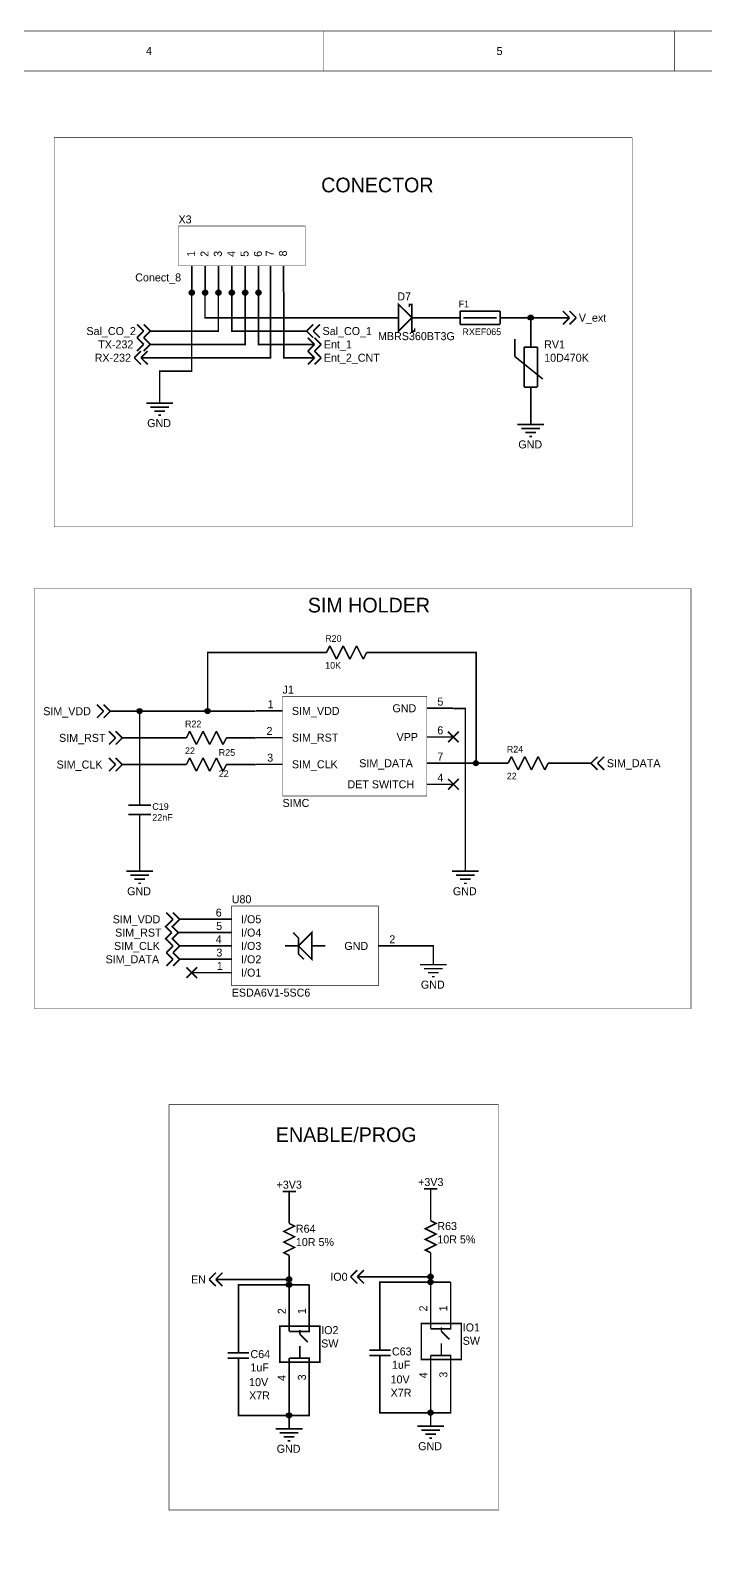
# Model space of a CAD drawing. Header units: millimetres. Extents: x 0 to 800, y 0 to 566.
# Drawn here: x 210.9 to 339.3, y 274.2 to 566.5 of the extents above; entities that cross this region are included whole.
import ezdxf

# ---------------------------------------------------------------- set-up
doc = ezdxf.new("R2010")
doc.units = ezdxf.units.MM
doc.layers.add('Sheet', color=255, linetype='Continuous')

msp = doc.modelspace()

# ---------------------------------------------------------------- linework, layer by layer
at = {"layer": 'Sheet'}
for points, const_width in [([(0, 566.42), (800.06, 566.42), (800.06, 0.04), (0, 0.04), (0, 566.42)], 0.0991), ([(266.7, 558.8), (266.7, 566.42)], 0.0991), ([(333.38, 558.8), (333.38, 566.42)], 0.0991), ([(7.62, 558.8), (792.44, 558.8), (792.44, 7.66), (7.62, 7.66), (7.62, 558.8)], 0.0991), ([(215.39, 546.11), (325.35, 546.11), (325.35, 471.98), (215.39, 471.98), (215.39, 546.11)], 0.0991), ([(239.04, 529.26), (263.13, 529.26), (263.13, 521.68), (239.04, 521.68), (239.04, 529.26)], 0.0991), ([(241.58, 521.64), (241.58, 516.56)], 0.3), ([(244.12, 521.64), (244.12, 516.56)], 0.3), ([(246.66, 521.64), (246.66, 516.56)], 0.3), ([(249.2, 521.64), (249.2, 516.56)], 0.3), ([(251.74, 521.64), (251.74, 516.56)], 0.3), ([(254.28, 521.64), (254.28, 516.56)], 0.3), ([(256.54, 521.72), (256.54, 516.64)], 0.3), ([(259.04, 521.72), (259.04, 516.64)], 0.3), ([(233.68, 504.19), (256.54, 504.19), (256.54, 516.64)], 0.3), ([(234.19, 506.73), (251.71, 506.73), (251.71, 516.64)], 0.3), ([(246.63, 516.64), (246.63, 509.27), (234.19, 509.27)], 0.3), ([(241.55, 516.64), (241.55, 501.65), (235.46, 501.65), (235.46, 498.09)], 0.3), ([(278.38, 511.81), (244.09, 511.81), (244.09, 516.64)], 0.3), ([(262.89, 509.27), (249.17, 509.27), (249.17, 516.64)], 0.3), ([(254.25, 516.64), (254.25, 506.73), (263.14, 506.73)], 0.3), ([(263.14, 504.19), (259.08, 504.19), (259.08, 516.6), (259.04, 516.64)], 0.3), ([(283.97, 509.78), (283.97, 509.27), (283.46, 509.27), (283.46, 514.35), (282.96, 514.35), (282.96, 513.84)], 0.3), ([(280.92, 511.81), (278.38, 511.81)], 0.3), ([(283.46, 511.81), (286, 511.81)], 0.3), ([(290.07, 511.81), (286, 511.81)], 0.3), ([(292.61, 511.81), (290.07, 511.81)], 0.3), ([(292.61, 510.54), (292.61, 513.08)], 0.3), ([(292.61, 513.08), (300.23, 513.08)], 0.3), ([(299.59, 511.81), (293.24, 511.81)], 0.3), ([(300.23, 513.08), (300.23, 510.54)], 0.3), ([(300.23, 511.81), (302.77, 511.81)], 0.3), ([(311.66, 511.81), (306.07, 511.81), (302.77, 511.81)], 0.3), ([(306.07, 508.76), (306.07, 511.81)], 0.3), ([(311.66, 511.81), (313.44, 511.81)], 0.3), ([(313.44, 511.81), (312.17, 513.08)], 0.3), ([(313.44, 511.81), (312.17, 510.54)], 0.3), ([(314.71, 511.81), (313.44, 513.08)], 0.3), ([(314.71, 511.81), (313.44, 510.54)], 0.3), ([(232.41, 509.27), (231.14, 510.54)], 0.3), ([(232.41, 509.27), (231.14, 508)], 0.3), ([(233.68, 509.27), (232.41, 510.54)], 0.3), ([(233.68, 509.27), (232.41, 508)], 0.3), ([(234.19, 509.27), (233.68, 509.27)], 0.3), ([(262.89, 509.27), (263.4, 509.27)], 0.3), ([(263.4, 509.27), (264.67, 510.54)], 0.3), ([(263.4, 509.27), (264.67, 508)], 0.3), ([(264.67, 509.27), (265.94, 510.54)], 0.3), ([(264.67, 509.27), (265.94, 508)], 0.3), ([(300.23, 510.54), (292.61, 510.54)], 0.3), ([(306.07, 506.22), (306.07, 508.76)], 0.3), ([(230.63, 504.19), (231.9, 505.46)], 0.3), ([(232.41, 506.73), (231.14, 508)], 0.3), ([(232.41, 506.73), (231.14, 505.46)], 0.3), ([(231.9, 504.19), (233.17, 505.46)], 0.3), ([(233.68, 506.73), (232.41, 508)], 0.3), ([(233.68, 506.73), (232.41, 505.46)], 0.3), ([(234.19, 506.73), (233.68, 506.73)], 0.3), ([(263.14, 506.73), (264.92, 506.73)], 0.3), ([(264.92, 506.73), (263.65, 508)], 0.3), ([(264.92, 506.73), (263.65, 505.46)], 0.3), ([(264.92, 504.19), (263.65, 505.46)], 0.3), ([(266.19, 506.73), (264.92, 508)], 0.3), ([(266.19, 506.73), (264.92, 505.46)], 0.3), ([(266.19, 504.19), (264.92, 505.46)], 0.3), ([(303.02, 504.44), (303.02, 507.75)], 0.3), ([(304.8, 506.22), (307.34, 506.22)], 0.3), ([(304.8, 498.6), (304.8, 506.22)], 0.3), ([(307.34, 506.22), (307.34, 498.6)], 0.3), ([(230.63, 504.19), (231.9, 502.92)], 0.3), ([(231.9, 504.19), (233.17, 502.92)], 0.3), ([(233.68, 504.19), (231.9, 504.19)], 0.3), ([(263.14, 504.19), (264.92, 504.19)], 0.3), ([(264.92, 504.19), (263.65, 502.92)], 0.3), ([(266.19, 504.19), (264.92, 502.92)], 0.3), ([(308.36, 500.13), (303.02, 504.44)], 0.3), ([(235.46, 498.09), (235.46, 495.55)], 0.3), ([(307.34, 498.6), (304.8, 498.6)], 0.3), ([(306.07, 498.6), (306.07, 496.06)], 0.3), ([(232.92, 495.55), (238, 495.55)], 0.3), ([(233.68, 494.79), (237.24, 494.79)], 0.3), ([(234.44, 494.03), (236.47, 494.03)], 0.3), ([(306.07, 496.06), (306.07, 494.03)], 0.3), ([(306.07, 494.03), (306.07, 491.49)], 0.3), ([(235.2, 493.27), (235.71, 493.27)], 0.3), ([(303.53, 491.49), (308.61, 491.49)], 0.3), ([(304.29, 490.73), (307.85, 490.73)], 0.3), ([(305.05, 489.97), (307.09, 489.97)], 0.3), ([(305.82, 489.2), (306.32, 489.2)], 0.3), ([(211.58, 460.24), (336.54, 460.24), (336.54, 380.28), (211.58, 380.28), (211.58, 460.24)], 0.0991), ([(264.67, 448.06), (244.6, 448.06), (244.6, 436.88)], 0.3), ([(267.21, 448.06), (264.67, 448.06)], 0.3), ([(267.84, 449.33), (267.21, 448.06)], 0.3), ([(269.11, 446.79), (267.84, 449.33)], 0.3), ([(270.38, 449.33), (269.11, 446.79)], 0.3), ([(271.65, 446.79), (270.38, 449.33)], 0.3), ([(272.92, 449.33), (271.65, 446.79)], 0.3), ([(274.19, 446.79), (272.92, 449.33)], 0.3), ([(274.83, 448.06), (274.19, 446.79)], 0.3), ([(274.83, 448.06), (277.37, 448.06)], 0.3), ([(277.37, 448.06), (295.66, 448.06), (295.66, 426.97)], 0.3), ([(258.84, 439.71), (286.3, 439.71), (286.3, 420.72), (258.84, 420.72), (258.84, 439.71)], 0.0991), ([(224.79, 436.88), (223.52, 438.15)], 0.3), ([(224.79, 436.88), (223.52, 435.61)], 0.3), ([(226.06, 436.88), (224.79, 438.15)], 0.3), ([(226.06, 436.88), (224.79, 435.61)], 0.3), ([(226.57, 436.88), (226.06, 436.88)], 0.3), ([(253.75, 436.88), (244.6, 436.88), (231.65, 436.88), (226.57, 436.88)], 0.3), ([(231.65, 436.88), (231.65, 421.89)], 0.3), ([(258.84, 436.93), (253.76, 436.93)], 0.3), ([(286.27, 437.44), (291.35, 437.44)], 0.3), ([(291.35, 437.44), (291.4, 437.39), (293.62, 437.39), (293.62, 408.94)], 0.3), ([(227.08, 431.8), (225.81, 433.07)], 0.3), ([(228.35, 431.8), (227.08, 433.07)], 0.3), ([(241.17, 433.07), (240.54, 431.8)], 0.3), ([(242.44, 430.53), (241.17, 433.07)], 0.3), ([(243.71, 433.07), (242.44, 430.53)], 0.3), ([(244.98, 430.53), (243.71, 433.07)], 0.3), ([(246.25, 433.07), (244.98, 430.53)], 0.3), ([(247.52, 430.53), (246.25, 433.07)], 0.3), ([(290.32, 430.96), (292.35, 432.99)], 0.3), ([(290.32, 432.99), (292.35, 430.96)], 0.3), ([(227.08, 431.8), (225.81, 430.53)], 0.3), ([(228.35, 431.8), (227.08, 430.53)], 0.3), ([(228.85, 431.8), (228.35, 431.8)], 0.3), ([(228.85, 431.8), (238, 431.8)], 0.3), ([(240.54, 431.8), (238, 431.8)], 0.3), ([(248.16, 431.8), (247.52, 430.53)], 0.3), ([(248.16, 431.8), (250.7, 431.8)], 0.3), ([(253.76, 431.85), (253.7, 431.8), (250.7, 431.8)], 0.3), ([(258.84, 431.85), (253.76, 431.85)], 0.3), ([(286.26, 431.97), (291.34, 431.97)], 0.3), ([(227.08, 426.72), (225.81, 427.99)], 0.3), ([(227.08, 426.72), (225.81, 425.45)], 0.3), ([(228.35, 426.72), (227.08, 427.99)], 0.3), ([(228.35, 426.72), (227.08, 425.45)], 0.3), ([(228.85, 426.72), (228.35, 426.72)], 0.3), ([(228.85, 426.72), (238, 426.72)], 0.3), ([(240.54, 426.72), (238, 426.72)], 0.3), ([(241.17, 427.99), (240.54, 426.72)], 0.3), ([(242.44, 425.45), (241.17, 427.99)], 0.3), ([(243.71, 427.99), (242.44, 425.45)], 0.3), ([(244.98, 425.45), (243.71, 427.99)], 0.3), ([(246.25, 427.99), (244.98, 425.45)], 0.3), ([(247.52, 425.45), (246.25, 427.99)], 0.3), ([(248.16, 426.72), (247.52, 425.45)], 0.3), ([(248.16, 426.72), (250.7, 426.72)], 0.3), ([(250.7, 426.72), (253.7, 426.72), (253.76, 426.77)], 0.3), ([(258.84, 426.77), (253.76, 426.77)], 0.3), ([(286.26, 426.97), (291.34, 426.97)], 0.3), ([(299.21, 426.97), (295.66, 426.97), (291.34, 426.97)], 0.3), ([(301.75, 426.97), (299.21, 426.97)], 0.3), ([(302.39, 428.24), (301.75, 426.97)], 0.3), ([(303.66, 425.7), (302.39, 428.24)], 0.3), ([(304.93, 428.24), (303.66, 425.7)], 0.3), ([(306.2, 425.7), (304.93, 428.24)], 0.3), ([(307.47, 428.24), (306.2, 425.7)], 0.3), ([(308.74, 425.7), (307.47, 428.24)], 0.3), ([(309.37, 426.97), (308.74, 425.7)], 0.3), ([(309.37, 426.97), (311.91, 426.97)], 0.3), ([(316.99, 426.97), (311.91, 426.97)], 0.3), ([(316.99, 426.97), (317.5, 426.97)], 0.3), ([(317.5, 426.97), (318.77, 428.24)], 0.3), ([(317.5, 426.97), (318.77, 425.7)], 0.3), ([(318.77, 426.97), (320.04, 428.24)], 0.3), ([(318.77, 426.97), (320.04, 425.7)], 0.3), ([(290.33, 421.95), (292.37, 423.98)], 0.3), ([(290.33, 423.98), (292.37, 421.95)], 0.3), ([(231.65, 419.35), (231.65, 421.89)], 0.3), ([(286.27, 422.96), (291.35, 422.96)], 0.3), ([(233.81, 418.97), (229.49, 418.97)], 0.3), ([(231.65, 419.35), (231.65, 418.97)], 0.3), ([(229.49, 417.19), (233.81, 417.19)], 0.3), ([(231.65, 417.19), (231.65, 416.81)], 0.3), ([(231.65, 416.81), (231.65, 414.27)], 0.3), ([(231.65, 414.27), (231.65, 408.94)], 0.3), ([(229.11, 406.4), (234.19, 406.4)], 0.3), ([(231.65, 408.94), (231.65, 406.4)], 0.3), ([(291.08, 406.4), (296.16, 406.4)], 0.3), ([(293.62, 408.94), (293.62, 406.4)], 0.3), ([(229.87, 405.64), (233.43, 405.64)], 0.3), ([(230.63, 404.88), (232.66, 404.88)], 0.3), ([(231.39, 404.11), (231.9, 404.11)], 0.3), ([(291.85, 405.64), (295.4, 405.64)], 0.3), ([(292.61, 404.88), (294.64, 404.88)], 0.3), ([(293.37, 404.11), (293.88, 404.11)], 0.3), ([(238, 397.26), (236.73, 398.53)], 0.3), ([(239.27, 397.26), (238, 398.53)], 0.3), ([(249.17, 399.8), (277.07, 399.8), (277.07, 384.6), (249.17, 384.6), (249.17, 399.8)], 0.0991), ([(237.74, 394.72), (236.47, 395.99)], 0.3), ([(237.74, 394.72), (236.47, 393.45)], 0.3), ([(238, 397.26), (236.73, 395.99)], 0.3), ([(239.01, 394.72), (237.74, 395.99)], 0.3), ([(239.01, 394.72), (237.74, 393.45)], 0.3), ([(239.27, 397.26), (238, 395.99)], 0.3), ([(239.52, 394.72), (239.01, 394.72)], 0.3), ([(239.78, 397.26), (239.27, 397.26)], 0.3), ([(241.55, 394.72), (239.52, 394.72)], 0.3), ([(241.55, 397.26), (239.78, 397.26)], 0.3), ([(249.17, 397.26), (241.55, 397.26)], 0.3), ([(249.17, 394.72), (241.55, 394.72)], 0.3), ([(260.86, 394.72), (261.87, 393.7), (261.87, 390.65), (262.89, 389.64)], 0.3), ([(238, 392.18), (236.73, 393.45)], 0.3), ([(238, 392.18), (236.73, 390.91)], 0.3), ([(239.27, 392.18), (238, 393.45)], 0.3), ([(239.27, 392.18), (238, 390.91)], 0.3), ([(239.78, 392.18), (239.27, 392.18)], 0.3), ([(241.55, 392.18), (239.78, 392.18)], 0.3), ([(249.17, 392.18), (241.55, 392.18)], 0.3), ([(261.87, 392.18), (259.33, 392.18)], 0.3), ([(264.41, 392.18), (266.95, 392.18)], 0.3), ([(277.11, 392.18), (284.73, 392.18)], 0.3), ([(284.73, 392.18), (287.53, 392.18), (287.53, 391.16)], 0.3), ([(238, 389.64), (236.73, 390.91)], 0.3), ([(238, 389.64), (236.73, 388.37)], 0.3), ([(239.27, 389.64), (238, 390.91)], 0.3), ([(239.27, 389.64), (238, 388.37)], 0.3), ([(239.78, 389.64), (239.27, 389.64)], 0.3), ([(241.55, 389.64), (239.78, 389.64)], 0.3), ([(249.17, 389.64), (241.55, 389.64)], 0.3), ([(284.99, 388.62), (290.07, 388.62)], 0.3), ([(287.53, 391.16), (287.53, 388.62)], 0.3), ([(240.54, 386.08), (242.57, 388.11)], 0.3), ([(240.54, 388.11), (242.57, 386.08)], 0.3), ([(249.17, 387.1), (241.55, 387.1)], 0.3), ([(285.75, 387.86), (289.31, 387.86)], 0.3), ([(286.51, 387.1), (288.54, 387.1)], 0.3), ([(287.27, 386.33), (287.78, 386.33)], 0.3), ([(237.24, 361.95), (299.93, 361.95), (299.93, 284.78), (237.24, 284.78), (237.24, 361.95)], 0.0991), ([(258.83, 345.44), (261.37, 345.44)], 0.3), ([(260.1, 342.9), (260.1, 345.44)], 0.3), ([(285.75, 345.95), (288.29, 345.95)], 0.3), ([(287.02, 343.41), (287.02, 345.95)], 0.3), ([(260.1, 341.88), (260.1, 342.9)], 0.3), ([(260.1, 339.34), (260.1, 341.88)], 0.3), ([(287.02, 342.39), (287.02, 343.41)], 0.3), ([(287.02, 339.85), (287.02, 342.39)], 0.3), ([(260.1, 333.25), (259.08, 333.76), (261.11, 334.77), (259.08, 335.79), (261.11, 336.8), (259.08, 337.82), (261.11, 338.84), (260.1, 339.34)], 0.3), ([(287.02, 333.76), (286, 334.26), (288.04, 335.28), (286, 336.3), (288.04, 337.31), (286, 338.33), (288.04, 339.34), (287.02, 339.85)], 0.3), ([(260.1, 333.25), (260.1, 330.71)], 0.3), ([(287.02, 333.76), (287.02, 331.22)], 0.3), ([(260.1, 328.68), (260.1, 330.71)], 0.3), ([(271.78, 329.18), (273.05, 330.45)], 0.3), ([(273.05, 329.18), (274.32, 330.45)], 0.3), ([(287.02, 328.17), (287.02, 329.18), (287.02, 331.22)], 0.3), ([(244.86, 328.68), (246.13, 329.95)], 0.3), ([(244.86, 328.68), (246.13, 327.41)], 0.3), ([(246.13, 328.68), (247.4, 329.95)], 0.3), ([(246.13, 328.68), (247.4, 327.41)], 0.3), ([(247.9, 328.68), (246.13, 328.68)], 0.3), ([(260.1, 328.68), (247.9, 328.68)], 0.3), ([(250.44, 318.01), (250.44, 327.66), (260.1, 327.66)], 0.3), ([(260.1, 328.68), (260.1, 327.66)], 0.3), ([(260.1, 320.04), (260.1, 327.66)], 0.3), ([(263.91, 327.66), (260.1, 327.66)], 0.3), ([(263.91, 320.04), (263.91, 327.66)], 0.3), ([(271.78, 329.18), (273.05, 327.91)], 0.3), ([(273.05, 329.18), (274.32, 327.91)], 0.3), ([(274.83, 329.18), (273.05, 329.18)], 0.3), ([(287.02, 329.18), (274.83, 329.18)], 0.3), ([(277.37, 318.52), (277.37, 328.17), (287.02, 328.17)], 0.3), ([(287.02, 320.55), (287.02, 328.17)], 0.3), ([(290.83, 328.17), (287.02, 328.17)], 0.3), ([(290.83, 320.55), (290.83, 328.17)], 0.3), ([(265.94, 319.79), (258.32, 319.79), (258.32, 312.93), (265.94, 312.93), (265.94, 319.79)], 0.3), ([(263.91, 320.04), (263.91, 318.77), (260.1, 318.77)], 0.3), ([(260.1, 320.04), (260.1, 318.77)], 0.3), ([(262.13, 319.02), (262.13, 318.26)], 0.3), ([(277.37, 315.98), (277.37, 318.52)], 0.3), ([(292.86, 320.29), (285.24, 320.29), (285.24, 313.44), (292.86, 313.44), (292.86, 320.29)], 0.3), ([(290.83, 320.55), (290.83, 319.28), (287.02, 319.28)], 0.3), ([(287.02, 320.55), (287.02, 319.28)], 0.3), ([(289.05, 319.53), (289.05, 318.77)], 0.3), ([(289.05, 318.77), (290.58, 317.25)], 0.3), ([(250.44, 315.47), (250.44, 318.01)], 0.3), ([(250.44, 314.71), (250.44, 315.47)], 0.3), ([(262.13, 318.26), (263.65, 316.74)], 0.3), ([(262.13, 315.98), (262.13, 313.69)], 0.3), ([(277.37, 315.21), (277.37, 315.98)], 0.3), ([(289.05, 316.48), (289.05, 314.2)], 0.3), ([(248.41, 314.71), (252.48, 314.71)], 0.3), ([(248.41, 313.69), (252.48, 313.69)], 0.3), ([(250.44, 312.93), (250.44, 313.69)], 0.3), ([(250.44, 312.93), (250.44, 310.39)], 0.3), ([(263.91, 312.42), (263.91, 313.69), (260.1, 313.69)], 0.3), ([(260.1, 313.69), (260.1, 312.42)], 0.3), ([(275.34, 315.21), (279.4, 315.21)], 0.3), ([(275.34, 314.2), (279.4, 314.2)], 0.3), ([(277.37, 313.44), (277.37, 314.2)], 0.3), ([(277.37, 313.44), (277.37, 310.9)], 0.3), ([(290.83, 312.93), (290.83, 314.2), (287.02, 314.2)], 0.3), ([(287.02, 314.2), (287.02, 312.93)], 0.3), ([(287.02, 312.93), (287.02, 305.31)], 0.3), ([(290.83, 312.93), (290.83, 305.31)], 0.3), ([(250.44, 310.39), (250.44, 302.77), (260.1, 302.77), (263.91, 302.77), (263.91, 304.8)], 0.3), ([(260.1, 312.42), (260.1, 304.8)], 0.3), ([(263.91, 312.42), (263.91, 304.8)], 0.3), ([(277.37, 310.9), (277.37, 303.28), (287.02, 303.28), (290.83, 303.28), (290.83, 305.31)], 0.3), ([(260.1, 304.8), (260.1, 302.77)], 0.3), ([(287.02, 305.31), (287.02, 303.28)], 0.3), ([(260.1, 302.77), (260.1, 300.23)], 0.3), ([(287.02, 303.28), (287.02, 300.74)], 0.3), ([(257.56, 300.23), (262.64, 300.23)], 0.3), ([(258.32, 299.47), (261.87, 299.47)], 0.3), ([(259.08, 298.7), (261.11, 298.7)], 0.3), ([(259.84, 297.94), (260.35, 297.94)], 0.3), ([(284.48, 300.74), (289.56, 300.74)], 0.3), ([(285.24, 299.97), (288.8, 299.97)], 0.3), ([(286, 299.21), (288.04, 299.21)], 0.3), ([(286.77, 298.45), (287.27, 298.45)], 0.3)]:
    msp.add_lwpolyline(points, dxfattribs=dict(at, const_width=const_width))
at = {"layer": 'Sheet', "const_width": 0.508}
for points in [[(241.33, 516.56, 1), (241.83, 516.56, 1)], [(243.87, 516.56, 1), (244.37, 516.56, 1)], [(246.41, 516.56, 1), (246.91, 516.56, 1)], [(248.95, 516.56, 1), (249.45, 516.56, 1)], [(251.49, 516.56, 1), (251.99, 516.56, 1)], [(254.03, 516.56, 1), (254.53, 516.56, 1)], [(305.82, 511.81, 1), (306.32, 511.81, 1)], [(231.39, 436.88, 1), (231.9, 436.88, 1)], [(244.35, 436.88, 1), (244.86, 436.88, 1)], [(295.4, 426.97, 1), (295.91, 426.97, 1)], [(259.84, 328.68, 1), (260.35, 328.68, 1)], [(259.84, 327.66, 1), (260.35, 327.66, 1)], [(286.77, 329.18, 1), (287.27, 329.18, 1)], [(286.77, 328.17, 1), (287.27, 328.17, 1)], [(259.84, 302.77, 1), (260.35, 302.77, 1)], [(286.77, 303.28, 1), (287.27, 303.28, 1)]]:
    msp.add_lwpolyline(points, format="xyb", close=True, dxfattribs=at)
at = {"layer": 'Sheet', "const_width": 0.3}
for points in [[(283.46, 511.81), (280.92, 509.27), (280.92, 514.35), (283.46, 511.81)], [(280.92, 509.27), (283.46, 511.81), (280.92, 514.35), (280.92, 509.27)], [(264.41, 389.64), (261.87, 392.18), (264.41, 394.72), (264.41, 389.64)], [(264.41, 394.72), (261.87, 392.18), (264.41, 389.64), (264.41, 394.72)]]:
    msp.add_lwpolyline(points, close=True, dxfattribs=at)
at = {"layer": 'Sheet'}
for centre, major_axis, ratio in [((241.56, 516.58), (0, 0.487), 0.999943), ((241.56, 516.58), (0, 0.487), 0.999943), ((241.56, 516.58), (0, 0.487), 0.999943), ((244.1, 516.58), (0, 0.487), 0.999963), ((244.1, 516.58), (0, 0.487), 0.999963), ((244.1, 516.58), (0, 0.487), 0.999963), ((246.64, 516.58), (0, 0.487), 0.997231), ((246.64, 516.58), (0, 0.487), 0.997231), ((246.64, 516.58), (0, 0.487), 0.997231), ((249.18, 516.58), (0, 0.487), 0.999963), ((249.18, 516.58), (0, 0.487), 0.999963), ((249.18, 516.58), (0, 0.487), 0.999963), ((251.72, 516.58), (0, 0.487), 0.997231), ((251.72, 516.58), (0, 0.487), 0.997231), ((251.72, 516.58), (0, 0.487), 0.997231), ((254.26, 516.58), (0, 0.487), 0.999943), ((254.26, 516.58), (0, 0.487), 0.999943), ((254.26, 516.58), (0, 0.487), 0.999943), ((306.05, 511.83), (0, 0.487), 0.999943), ((306.05, 511.83), (0, 0.487), 0.999943), ((306.05, 511.83), (0, 0.487), 0.999943), ((306.05, 511.83), (0, 0.487), 0.999943), ((231.63, 436.9), (0, 0.487), 0.999958), ((231.63, 436.9), (0, 0.487), 0.999958), ((231.63, 436.9), (0, 0.487), 0.999958), ((231.63, 436.9), (0, 0.487), 0.999958), ((244.58, 436.9), (0, 0.487), 0.999958), ((244.58, 436.9), (0, 0.487), 0.999958), ((244.58, 436.9), (0, 0.487), 0.999958), ((244.58, 436.9), (0, 0.487), 0.999958), ((295.64, 426.99), (0.487, 0), 0.99732), ((295.64, 426.99), (0.487, 0), 0.99732), ((295.64, 426.99), (0.487, 0), 0.99732), ((295.64, 426.99), (0.487, 0), 0.99732), ((260.07, 328.7), (0, 0.487), 0.999937), ((260.07, 328.7), (0, 0.487), 0.999937), ((260.07, 328.7), (0, 0.487), 0.999937), ((260.07, 328.7), (0, 0.487), 0.999937), ((260.07, 328.7), (0, 0.487), 0.999937), ((260.07, 328.7), (0, 0.487), 0.999937), ((260.07, 327.68), (0, 0.487), 0.999937), ((260.07, 327.68), (0, 0.487), 0.999937), ((260.07, 327.68), (0, 0.487), 0.999937), ((260.07, 327.68), (0, 0.487), 0.999937), ((260.07, 327.68), (0, 0.487), 0.999937), ((260.07, 327.68), (0, 0.487), 0.999937), ((260.07, 327.68), (0, 0.487), 0.999937), ((260.07, 327.68), (0, 0.487), 0.999937), ((260.07, 327.68), (0, 0.487), 0.999937), ((287, 329.21), (0, 0.487), 0.999937), ((287, 329.21), (0, 0.487), 0.999937), ((287, 329.21), (0, 0.487), 0.999937), ((287, 329.21), (0, 0.487), 0.999937), ((287, 328.19), (0, 0.487), 0.999937), ((287, 328.19), (0, 0.487), 0.999937), ((287, 328.19), (0, 0.487), 0.999937), ((287, 328.19), (0, 0.487), 0.999937), ((287, 328.19), (0, 0.487), 0.999937), ((287, 328.19), (0, 0.487), 0.999937), ((287, 328.19), (0, 0.487), 0.999937), ((287, 328.19), (0, 0.487), 0.999937), ((287, 328.19), (0, 0.487), 0.999937), ((260.07, 302.79), (0, 0.487), 0.999937), ((260.07, 302.79), (0, 0.487), 0.999937), ((260.07, 302.79), (0, 0.487), 0.999937), ((260.07, 302.79), (0, 0.487), 0.999937), ((260.07, 302.79), (0, 0.487), 0.999937), ((260.07, 302.79), (0, 0.487), 0.999937), ((287, 303.3), (0, 0.487), 0.999937), ((287, 303.3), (0, 0.487), 0.999937), ((287, 303.3), (0, 0.487), 0.999937), ((287, 303.3), (0, 0.487), 0.999937), ((287, 303.3), (0, 0.487), 0.999937), ((287, 303.3), (0, 0.487), 0.999937)]:
    msp.add_ellipse(centre, major_axis=major_axis, ratio=ratio, dxfattribs=at)

# ---------------------------------------------------------------- texts
for s, height, p in [('4', 1.52, (232.85, 561.85)), ('5', 1.52, (299.57, 561.85)), ('CONECTOR', 2.794, (266.19, 535.69)), ('X3', 1.524, (239.04, 529.77)), ('Conect_8', 1.524, (230.81, 518.72)), ('D7', 1.524, (280.67, 515.11)), ('F1', 1.27, (292.35, 513.8)), ('V_ext', 1.524, (315.21, 511.05)), ('Sal_CO_2', 1.524, (221.53, 508.51)), ('Sal_CO_1', 1.524, (266.45, 508.51)), ('MBRS360BT3G', 1.524, (277, 507.54)), ('RXEF065', 1.27, (293.07, 508.5)), ('TX-232', 1.524, (223.77, 505.97)), ('Ent_1', 1.524, (266.7, 505.97)), ('RV1', 1.524, (308.61, 505.97)), ('RX-232', 1.524, (223.09, 503.43)), ('Ent_2_CNT', 1.524, (266.7, 503.43)), ('10D470K', 1.524, (308.61, 503.43)), ('GND', 1.524, (233.09, 490.98)), ('GND', 1.524, (303.7, 486.92)), ('SIM HOLDER', 2.794, (263.65, 455.68)), ('R20', 1.27, (266.95, 450.09)), ('10K', 1.27, (266.95, 444.97)), ('J1', 1.524, (258.84, 440.22)), ('1', 1.52, (256, 437.44)), ('5', 1.52, (288.3, 437.95)), ('SIM_VDD', 1.524, (213.31, 436.12)), ('SIM_VDD', 1.524, (260.62, 436.17)), ('GND', 1.524, (279.75, 436.68)), ('SIM_RST', 1.524, (216.32, 431.04)), ('R22', 1.27, (240.28, 433.83)), ('2', 1.52, (255.79, 432.36)), ('SIM_RST', 1.524, (260.62, 431.09)), ('VPP', 1.524, (280.54, 431.21)), ('6', 1.52, (288.29, 432.48)), ('22', 1.27, (240.28, 428.71)), ('R25', 1.27, (246.7, 428.39)), ('R24', 1.27, (301.5, 429.01)), ('SIM_CLK', 1.524, (215.85, 425.96)), ('3', 1.52, (255.92, 427.28)), ('SIM_CLK', 1.524, (260.62, 426.01)), ('SIM_DATA', 1.524, (273.43, 426.21)), ('7', 1.52, (288.29, 427.48)), ('SIM_DATA', 1.524, (320.55, 426.21)), ('22', 1.27, (246.7, 424.35)), ('DET SWITCH', 1.524, (271.19, 422.2)), ('4', 1.52, (288.3, 423.47)), ('22', 1.27, (301.5, 423.88)), ('C19', 1.27, (234.06, 418.09)), ('SIMC', 1.524, (258.84, 418.65)), ('22nF', 1.27, (234.06, 416.01)), ('GND', 1.524, (229.28, 401.83)), ('GND', 1.524, (291.25, 401.83)), ('U80', 1.524, (249.17, 400.31)), ('SIM_VDD', 1.524, (226.52, 396.5)), ('6', 1.52, (246.13, 397.77)), ('I/O5', 1.524, (250.95, 396.5)), ('SIM_RST', 1.524, (226.99, 393.96)), ('5', 1.52, (246.21, 395.23)), ('I/O4', 1.524, (250.95, 393.96)), ('SIM_CLK', 1.524, (226.78, 391.42)), ('4', 1.52, (246.13, 392.69)), ('3', 1.52, (246.25, 390.15)), ('I/O3', 1.524, (250.95, 391.42)), ('GND', 1.524, (270.59, 391.42)), ('2', 1.52, (279.15, 392.69)), ('SIM_DATA', 1.524, (225.17, 388.88)), ('1', 1.52, (246.34, 387.61)), ('I/O2', 1.524, (250.95, 388.88)), ('I/O1', 1.524, (250.95, 386.34)), ('ESDA6V1-5SC6', 1.524, (249.17, 382.53)), ('GND', 1.524, (285.16, 384.05)), ('ENABLE/PROG', 2.794, (257.56, 354.84)), ('+3V3', 1.524, (284.63, 346.46)), ('+3V3', 1.524, (257.7, 345.95)), ('R64', 1.524, (261.37, 337.57)), ('R63', 1.524, (288.29, 338.08)), ('10R 5%', 1.524, (261.37, 335.03)), ('10R 5%', 1.524, (288.29, 335.54)), ('EN', 1.524, (241.43, 327.92)), ('IO0', 1.524, (267.93, 328.42)), ('IO2', 1.524, (266.19, 318.26)), ('IO1', 1.524, (293.12, 318.77)), ('SW', 1.524, (266.19, 315.72)), ('C63', 1.524, (279.65, 314.2)), ('SW', 1.524, (293.12, 316.23)), ('C64', 1.524, (252.73, 313.69)), ('1uF', 1.524, (279.65, 311.66)), ('10V', 1.524, (252.48, 308.36)), ('1uF', 1.524, (252.73, 311.15)), ('10V', 1.524, (279.4, 308.87)), ('X7R', 1.524, (252.48, 305.82)), ('X7R', 1.524, (279.4, 306.33)), ('GND', 1.524, (257.72, 295.66)), ('GND', 1.524, (284.65, 296.16))]:
    msp.add_text(s, height=height, dxfattribs=at).set_placement(p)
for s, p in [('1', (242.21, 523.41)), ('2', (244.75, 523.41)), ('3', (247.29, 523.41)), ('4', (249.83, 523.41)), ('5', (252.37, 523.41)), ('6', (254.91, 523.41)), ('7', (257.17, 523.49)), ('8', (259.67, 523.49)), ('2', (259.46, 322.07)), ('1', (263.27, 322.07)), ('2', (286.38, 322.58)), ('1', (290.19, 322.58)), ('4', (259.46, 309.33)), ('3', (263.27, 309.46)), ('4', (286.38, 309.84)), ('3', (290.19, 309.96))]:
    msp.add_text(s, height=1.52, rotation=90, dxfattribs=at).set_placement(p)

doc.saveas('drawing.dxf')
